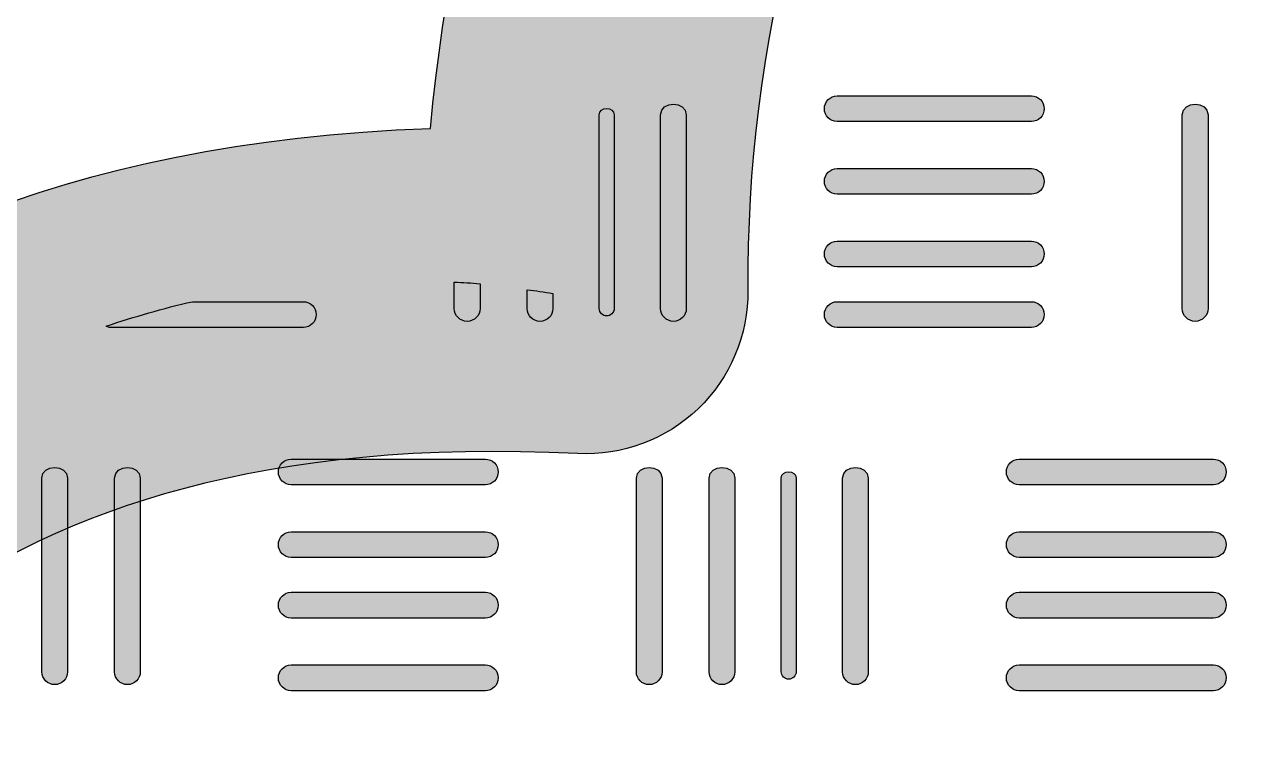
# Model space of a CAD drawing. Extents: x 4 to 307, y 9 to 217.
# Drawn here: x 255.22 to 263.69, y 120.9 to 125.84 of the extents above; entities that cross this region are included whole.
import ezdxf

# ---------------------------------------------------------------- set-up
doc = ezdxf.new("R2010")
doc.units = 0
doc.header["$MEASUREMENT"] = 0
doc.layers.add('EBENE_1', color=7, linetype='CONTINUOUS')

# ---------------------------------------------------------------- blocks, each defined once
blk = doc.blocks.new('BLOCK_3')
at = {"layer": 'EBENE_1'}
h = blk.add_hatch(color=7, dxfattribs=at)
h.dxf.hatch_style = 2
edge = h.paths.add_edge_path()
edge.add_spline(control_points=[(259.6505, 123.8618), (259.6505, 123.8123), (259.6904, 123.7722), (259.74, 123.7722), (259.7897, 123.7722), (259.8296, 123.8123), (259.8296, 123.8618), (259.8296, 123.8618), (259.8296, 125.2109), (259.8296, 125.2109), (259.8296, 125.3097), (259.6505, 125.3097), (259.6505, 125.2109), (259.6505, 125.2109), (259.6505, 123.8618), (259.6505, 123.8618)], knot_values=[0, 0, 0, 0, 1, 1, 1, 2, 2, 2, 3, 3, 3, 4, 4, 4, 5, 5, 5, 5], degree=3, periodic=1)
h = blk.add_hatch(color=7, dxfattribs=at)
h.dxf.hatch_style = 2
edge = h.paths.add_edge_path()
edge.add_spline(control_points=[(260.8807, 125.1633), (260.8807, 125.1633), (262.2326, 125.1633), (262.2326, 125.1633), (262.2822, 125.1633), (262.3221, 125.2035), (262.3221, 125.2529), (262.3221, 125.3023), (262.2822, 125.3425), (262.2326, 125.3425), (262.2326, 125.3425), (260.8807, 125.3425), (260.8807, 125.3425), (260.8311, 125.3425), (260.7911, 125.3023), (260.7911, 125.2529), (260.7911, 125.2035), (260.8311, 125.1633), (260.8807, 125.1633)], knot_values=[0, 0, 0, 0, 1, 1, 1, 2, 2, 2, 3, 3, 3, 4, 4, 4, 5, 5, 5, 6, 6, 6, 6], degree=3, periodic=1)
h = blk.add_hatch(color=7, dxfattribs=at)
h.dxf.hatch_style = 2
edge = h.paths.add_edge_path()
edge.add_spline(control_points=[(263.4628, 123.8618), (263.4628, 123.8618), (263.4628, 125.2109), (263.4628, 125.2109), (263.4628, 125.3097), (263.2837, 125.3097), (263.2837, 125.2109), (263.2837, 125.2109), (263.2837, 123.8618), (263.2837, 123.8618), (263.2837, 123.8123), (263.3236, 123.7722), (263.3732, 123.7722), (263.4229, 123.7722), (263.4628, 123.8123), (263.4628, 123.8618)], knot_values=[0, 0, 0, 0, 1, 1, 1, 2, 2, 2, 3, 3, 3, 4, 4, 4, 5, 5, 5, 5], degree=3, periodic=1)
h = blk.add_hatch(color=7, dxfattribs=at)
h.dxf.hatch_style = 2
edge = h.paths.add_edge_path()
edge.add_spline(control_points=[(259.2753, 123.8099), (259.3039, 123.8099), (259.3273, 123.8332), (259.3273, 123.8618), (259.3273, 123.8618), (259.3273, 125.2109), (259.3273, 125.2109), (259.3273, 125.2681), (259.2233, 125.2681), (259.2233, 125.2109), (259.2233, 125.2109), (259.2233, 123.8618), (259.2233, 123.8618), (259.2233, 123.8332), (259.2467, 123.8099), (259.2753, 123.8099)], knot_values=[0, 0, 0, 0, 1, 1, 1, 2, 2, 2, 3, 3, 3, 4, 4, 4, 5, 5, 5, 5], degree=3, periodic=1)
h = blk.add_hatch(color=7, dxfattribs=at)
h.dxf.hatch_style = 2
edge = h.paths.add_edge_path()
edge.add_spline(control_points=[(260.8807, 124.6574), (260.8807, 124.6574), (262.2326, 124.6574), (262.2326, 124.6574), (262.2822, 124.6574), (262.3221, 124.6976), (262.3221, 124.747), (262.3221, 124.7964), (262.2822, 124.8366), (262.2326, 124.8366), (262.2326, 124.8366), (260.8807, 124.8366), (260.8807, 124.8366), (260.8311, 124.8366), (260.7911, 124.7964), (260.7911, 124.747), (260.7911, 124.6976), (260.8311, 124.6574), (260.8807, 124.6574)], knot_values=[0, 0, 0, 0, 1, 1, 1, 2, 2, 2, 3, 3, 3, 4, 4, 4, 5, 5, 5, 6, 6, 6, 6], degree=3, periodic=1)
h = blk.add_hatch(color=7, dxfattribs=at)
h.dxf.hatch_style = 2
edge = h.paths.add_edge_path()
edge.add_spline(control_points=[(260.8807, 124.1517), (260.8807, 124.1517), (262.2326, 124.1517), (262.2326, 124.1517), (262.2822, 124.1517), (262.3221, 124.1918), (262.3221, 124.2412), (262.3221, 124.2907), (262.2822, 124.3308), (262.2326, 124.3308), (262.2326, 124.3308), (260.8807, 124.3308), (260.8807, 124.3308), (260.8311, 124.3308), (260.7911, 124.2907), (260.7911, 124.2412), (260.7911, 124.1918), (260.8311, 124.1517), (260.8807, 124.1517)], knot_values=[0, 0, 0, 0, 1, 1, 1, 2, 2, 2, 3, 3, 3, 4, 4, 4, 5, 5, 5, 6, 6, 6, 6], degree=3, periodic=1)
h = blk.add_hatch(color=7, dxfattribs=at)
h.dxf.hatch_style = 2
edge = h.paths.add_edge_path()
edge.add_spline(control_points=[(258.3038, 123.7722), (258.3534, 123.7722), (258.3934, 123.8123), (258.3934, 123.8618), (258.3934, 123.8618), (258.3934, 124.0342), (258.3934, 124.0342), (258.3331, 124.0397), (258.2738, 124.0418), (258.2142, 124.0456), (258.2142, 124.0456), (258.2142, 123.8618), (258.2142, 123.8618), (258.2142, 123.8123), (258.2542, 123.7722), (258.3038, 123.7722)], knot_values=[0, 0, 0, 0, 1, 1, 1, 2, 2, 2, 3, 3, 3, 4, 4, 4, 5, 5, 5, 5], degree=3, periodic=1)
h = blk.add_hatch(color=7, dxfattribs=at)
h.dxf.hatch_style = 2
edge = h.paths.add_edge_path()
edge.add_spline(control_points=[(258.8109, 123.7722), (258.8605, 123.7722), (258.9005, 123.8123), (258.9005, 123.8618), (258.9005, 123.8618), (258.9005, 123.967), (258.9005, 123.967), (258.8405, 123.977), (258.7809, 123.9842), (258.7213, 123.9927), (258.7213, 123.9927), (258.7213, 123.8618), (258.7213, 123.8618), (258.7213, 123.8123), (258.7613, 123.7722), (258.8109, 123.7722)], knot_values=[0, 0, 0, 0, 1, 1, 1, 2, 2, 2, 3, 3, 3, 4, 4, 4, 5, 5, 5, 5], degree=3, periodic=1)
h = blk.add_hatch(color=7, dxfattribs=at)
h.dxf.hatch_style = 2
edge = h.paths.add_edge_path()
edge.add_spline(control_points=[(257.1631, 123.73), (257.2127, 123.73), (257.2527, 123.7701), (257.2527, 123.8196), (257.2527, 123.869), (257.2127, 123.9091), (257.1631, 123.9091), (257.1631, 123.9091), (256.3904, 123.9091), (256.3904, 123.9091), (256.1854, 123.8628), (255.9859, 123.8042), (255.7899, 123.7388), (255.7975, 123.7367), (255.803, 123.73), (255.8113, 123.73), (255.8113, 123.73), (257.1631, 123.73), (257.1631, 123.73)], knot_values=[0, 0, 0, 0, 1, 1, 1, 2, 2, 2, 3, 3, 3, 4, 4, 4, 5, 5, 5, 6, 6, 6, 6], degree=3, periodic=1)
h = blk.add_hatch(color=7, dxfattribs=at)
h.dxf.hatch_style = 2
edge = h.paths.add_edge_path()
edge.add_spline(control_points=[(260.8807, 123.73), (260.8807, 123.73), (262.2326, 123.73), (262.2326, 123.73), (262.2822, 123.73), (262.3221, 123.7701), (262.3221, 123.8196), (262.3221, 123.869), (262.2822, 123.9091), (262.2326, 123.9091), (262.2326, 123.9091), (260.8807, 123.9091), (260.8807, 123.9091), (260.8311, 123.9091), (260.7911, 123.869), (260.7911, 123.8196), (260.7911, 123.7701), (260.8311, 123.73), (260.8807, 123.73)], knot_values=[0, 0, 0, 0, 1, 1, 1, 2, 2, 2, 3, 3, 3, 4, 4, 4, 5, 5, 5, 6, 6, 6, 6], degree=3, periodic=1)
h = blk.add_hatch(color=7, dxfattribs=at)
h.dxf.hatch_style = 2
edge = h.paths.add_edge_path()
edge.add_spline(control_points=[(255.3417, 122.6813), (255.3417, 122.6813), (255.3417, 121.3324), (255.3417, 121.3324), (255.3417, 121.2829), (255.3817, 121.2428), (255.4313, 121.2428), (255.4809, 121.2428), (255.5208, 121.2829), (255.5208, 121.3324), (255.5208, 121.3324), (255.5208, 122.6813), (255.5208, 122.6813), (255.5208, 122.7802), (255.3417, 122.7802), (255.3417, 122.6813)], knot_values=[0, 0, 0, 0, 1, 1, 1, 2, 2, 2, 3, 3, 3, 4, 4, 4, 5, 5, 5, 5], degree=3, periodic=1)
h = blk.add_hatch(color=7, dxfattribs=at)
h.dxf.hatch_style = 2
edge = h.paths.add_edge_path()
edge.add_spline(control_points=[(255.8485, 122.6813), (255.8485, 122.6813), (255.8485, 121.3324), (255.8485, 121.3324), (255.8485, 121.2829), (255.8884, 121.2428), (255.938, 121.2428), (255.9876, 121.2428), (256.0276, 121.2829), (256.0276, 121.3324), (256.0276, 121.3324), (256.0276, 122.6813), (256.0276, 122.6813), (256.0276, 122.7802), (255.8485, 122.7802), (255.8485, 122.6813)], knot_values=[0, 0, 0, 0, 1, 1, 1, 2, 2, 2, 3, 3, 3, 4, 4, 4, 5, 5, 5, 5], degree=3, periodic=1)
h = blk.add_hatch(color=7, dxfattribs=at)
h.dxf.hatch_style = 2
edge = h.paths.add_edge_path()
edge.add_spline(control_points=[(258.4306, 122.8131), (258.4306, 122.8131), (257.0787, 122.8131), (257.0787, 122.8131), (257.0291, 122.8131), (256.9891, 122.7729), (256.9891, 122.7235), (256.9891, 122.6741), (257.0291, 122.6339), (257.0787, 122.6339), (257.0787, 122.6339), (258.4306, 122.6339), (258.4306, 122.6339), (258.4802, 122.6339), (258.5201, 122.6741), (258.5201, 122.7235), (258.5201, 122.7729), (258.4802, 122.8131), (258.4306, 122.8131)], knot_values=[0, 0, 0, 0, 1, 1, 1, 2, 2, 2, 3, 3, 3, 4, 4, 4, 5, 5, 5, 6, 6, 6, 6], degree=3, periodic=1)
h = blk.add_hatch(color=7, dxfattribs=at)
h.dxf.hatch_style = 2
edge = h.paths.add_edge_path()
edge.add_spline(control_points=[(259.5712, 121.2428), (259.6208, 121.2428), (259.6608, 121.2829), (259.6608, 121.3324), (259.6608, 121.3324), (259.6608, 122.6813), (259.6608, 122.6813), (259.6608, 122.7802), (259.4817, 122.7802), (259.4817, 122.6813), (259.4817, 122.6813), (259.4817, 121.3324), (259.4817, 121.3324), (259.4817, 121.2829), (259.5216, 121.2428), (259.5712, 121.2428)], knot_values=[0, 0, 0, 0, 1, 1, 1, 2, 2, 2, 3, 3, 3, 4, 4, 4, 5, 5, 5, 5], degree=3, periodic=1)
h = blk.add_hatch(color=7, dxfattribs=at)
h.dxf.hatch_style = 2
edge = h.paths.add_edge_path()
edge.add_spline(control_points=[(259.9884, 122.6813), (259.9884, 122.6813), (259.9884, 121.3324), (259.9884, 121.3324), (259.9884, 121.2829), (260.0284, 121.2428), (260.078, 121.2428), (260.1276, 121.2428), (260.1676, 121.2829), (260.1676, 121.3324), (260.1676, 121.3324), (260.1676, 122.6813), (260.1676, 122.6813), (260.1676, 122.7802), (259.9884, 122.7802), (259.9884, 122.6813)], knot_values=[0, 0, 0, 0, 1, 1, 1, 2, 2, 2, 3, 3, 3, 4, 4, 4, 5, 5, 5, 5], degree=3, periodic=1)
h = blk.add_hatch(color=7, dxfattribs=at)
h.dxf.hatch_style = 2
edge = h.paths.add_edge_path()
edge.add_spline(control_points=[(260.4907, 122.6813), (260.4907, 122.6813), (260.4907, 121.3324), (260.4907, 121.3324), (260.4907, 121.3038), (260.5142, 121.2805), (260.5428, 121.2805), (260.5713, 121.2805), (260.5948, 121.3038), (260.5948, 121.3324), (260.5948, 121.3324), (260.5948, 122.6813), (260.5948, 122.6813), (260.5948, 122.7385), (260.4907, 122.7385), (260.4907, 122.6813)], knot_values=[0, 0, 0, 0, 1, 1, 1, 2, 2, 2, 3, 3, 3, 4, 4, 4, 5, 5, 5, 5], degree=3, periodic=1)
h = blk.add_hatch(color=7, dxfattribs=at)
h.dxf.hatch_style = 2
edge = h.paths.add_edge_path()
edge.add_spline(control_points=[(260.9179, 122.6813), (260.9179, 122.6813), (260.9179, 121.3324), (260.9179, 121.3324), (260.9179, 121.2829), (260.9579, 121.2428), (261.0075, 121.2428), (261.0571, 121.2428), (261.0971, 121.2829), (261.0971, 121.3324), (261.0971, 121.3324), (261.0971, 122.6813), (261.0971, 122.6813), (261.0971, 122.7802), (260.9179, 122.7802), (260.9179, 122.6813)], knot_values=[0, 0, 0, 0, 1, 1, 1, 2, 2, 2, 3, 3, 3, 4, 4, 4, 5, 5, 5, 5], degree=3, periodic=1)
h = blk.add_hatch(color=7, dxfattribs=at)
h.dxf.hatch_style = 2
edge = h.paths.add_edge_path()
edge.add_spline(control_points=[(263.5, 122.8131), (263.5, 122.8131), (262.1482, 122.8131), (262.1482, 122.8131), (262.0986, 122.8131), (262.0586, 122.7729), (262.0586, 122.7235), (262.0586, 122.6741), (262.0986, 122.6339), (262.1482, 122.6339), (262.1482, 122.6339), (263.5, 122.6339), (263.5, 122.6339), (263.5496, 122.6339), (263.5896, 122.6741), (263.5896, 122.7235), (263.5896, 122.7729), (263.5496, 122.8131), (263.5, 122.8131)], knot_values=[0, 0, 0, 0, 1, 1, 1, 2, 2, 2, 3, 3, 3, 4, 4, 4, 5, 5, 5, 6, 6, 6, 6], degree=3, periodic=1)
h = blk.add_hatch(color=7, dxfattribs=at)
h.dxf.hatch_style = 2
edge = h.paths.add_edge_path()
edge.add_spline(control_points=[(258.4306, 122.3072), (258.4306, 122.3072), (257.0787, 122.3072), (257.0787, 122.3072), (257.0291, 122.3072), (256.9891, 122.267), (256.9891, 122.2176), (256.9891, 122.1682), (257.0291, 122.128), (257.0787, 122.128), (257.0787, 122.128), (258.4306, 122.128), (258.4306, 122.128), (258.4802, 122.128), (258.5201, 122.1682), (258.5201, 122.2176), (258.5201, 122.267), (258.4802, 122.3072), (258.4306, 122.3072)], knot_values=[0, 0, 0, 0, 1, 1, 1, 2, 2, 2, 3, 3, 3, 4, 4, 4, 5, 5, 5, 6, 6, 6, 6], degree=3, periodic=1)
h = blk.add_hatch(color=7, dxfattribs=at)
h.dxf.hatch_style = 2
edge = h.paths.add_edge_path()
edge.add_spline(control_points=[(263.5, 122.3072), (263.5, 122.3072), (262.1482, 122.3072), (262.1482, 122.3072), (262.0986, 122.3072), (262.0586, 122.267), (262.0586, 122.2176), (262.0586, 122.1682), (262.0986, 122.128), (262.1482, 122.128), (262.1482, 122.128), (263.5, 122.128), (263.5, 122.128), (263.5496, 122.128), (263.5896, 122.1682), (263.5896, 122.2176), (263.5896, 122.267), (263.5496, 122.3072), (263.5, 122.3072)], knot_values=[0, 0, 0, 0, 1, 1, 1, 2, 2, 2, 3, 3, 3, 4, 4, 4, 5, 5, 5, 6, 6, 6, 6], degree=3, periodic=1)
h = blk.add_hatch(color=7, dxfattribs=at)
h.dxf.hatch_style = 2
edge = h.paths.add_edge_path()
edge.add_spline(control_points=[(258.4306, 121.8857), (258.4306, 121.8857), (257.0787, 121.8857), (257.0787, 121.8857), (257.0291, 121.8857), (256.9891, 121.8455), (256.9891, 121.7961), (256.9891, 121.7467), (257.0291, 121.7065), (257.0787, 121.7065), (257.0787, 121.7065), (258.4306, 121.7065), (258.4306, 121.7065), (258.4802, 121.7065), (258.5201, 121.7467), (258.5201, 121.7961), (258.5201, 121.8455), (258.4802, 121.8857), (258.4306, 121.8857)], knot_values=[0, 0, 0, 0, 1, 1, 1, 2, 2, 2, 3, 3, 3, 4, 4, 4, 5, 5, 5, 6, 6, 6, 6], degree=3, periodic=1)
h = blk.add_hatch(color=7, dxfattribs=at)
h.dxf.hatch_style = 2
edge = h.paths.add_edge_path()
edge.add_spline(control_points=[(263.5, 121.8857), (263.5, 121.8857), (262.1482, 121.8857), (262.1482, 121.8857), (262.0986, 121.8857), (262.0586, 121.8455), (262.0586, 121.7961), (262.0586, 121.7467), (262.0986, 121.7065), (262.1482, 121.7065), (262.1482, 121.7065), (263.5, 121.7065), (263.5, 121.7065), (263.5496, 121.7065), (263.5896, 121.7467), (263.5896, 121.7961), (263.5896, 121.8455), (263.5496, 121.8857), (263.5, 121.8857)], knot_values=[0, 0, 0, 0, 1, 1, 1, 2, 2, 2, 3, 3, 3, 4, 4, 4, 5, 5, 5, 6, 6, 6, 6], degree=3, periodic=1)
h = blk.add_hatch(color=7, dxfattribs=at)
h.dxf.hatch_style = 2
edge = h.paths.add_edge_path()
edge.add_spline(control_points=[(258.4306, 121.3798), (258.4306, 121.3798), (257.0787, 121.3798), (257.0787, 121.3798), (257.0291, 121.3798), (256.9891, 121.3396), (256.9891, 121.2902), (256.9891, 121.2407), (257.0291, 121.2006), (257.0787, 121.2006), (257.0787, 121.2006), (258.4306, 121.2006), (258.4306, 121.2006), (258.4802, 121.2006), (258.5201, 121.2407), (258.5201, 121.2902), (258.5201, 121.3396), (258.4802, 121.3798), (258.4306, 121.3798)], knot_values=[0, 0, 0, 0, 1, 1, 1, 2, 2, 2, 3, 3, 3, 4, 4, 4, 5, 5, 5, 6, 6, 6, 6], degree=3, periodic=1)
h = blk.add_hatch(color=7, dxfattribs=at)
h.dxf.hatch_style = 2
edge = h.paths.add_edge_path()
edge.add_spline(control_points=[(263.5, 121.3798), (263.5, 121.3798), (262.1482, 121.3798), (262.1482, 121.3798), (262.0986, 121.3798), (262.0586, 121.3396), (262.0586, 121.2902), (262.0586, 121.2407), (262.0986, 121.2006), (262.1482, 121.2006), (262.1482, 121.2006), (263.5, 121.2006), (263.5, 121.2006), (263.5496, 121.2006), (263.5896, 121.2407), (263.5896, 121.2902), (263.5896, 121.3396), (263.5496, 121.3798), (263.5, 121.3798)], knot_values=[0, 0, 0, 0, 1, 1, 1, 2, 2, 2, 3, 3, 3, 4, 4, 4, 5, 5, 5, 6, 6, 6, 6], degree=3, periodic=1)
for points, knots in [([(259.6505, 123.8618), (259.6505, 123.8123), (259.6904, 123.7722), (259.74, 123.7722), (259.7897, 123.7722), (259.8296, 123.8123), (259.8296, 123.8618), (259.8296, 123.8618), (259.8296, 125.2109), (259.8296, 125.2109), (259.8296, 125.3097), (259.6505, 125.3097), (259.6505, 125.2109), (259.6505, 125.2109), (259.6505, 123.8618), (259.6505, 123.8618)], [0, 0, 0, 0, 1, 1, 1, 2, 2, 2, 3, 3, 3, 4, 4, 4, 5, 5, 5, 5]), ([(260.8807, 125.1633), (260.8807, 125.1633), (262.2326, 125.1633), (262.2326, 125.1633), (262.2822, 125.1633), (262.3221, 125.2035), (262.3221, 125.2529), (262.3221, 125.3023), (262.2822, 125.3425), (262.2326, 125.3425), (262.2326, 125.3425), (260.8807, 125.3425), (260.8807, 125.3425), (260.8311, 125.3425), (260.7911, 125.3023), (260.7911, 125.2529), (260.7911, 125.2035), (260.8311, 125.1633), (260.8807, 125.1633)], [0, 0, 0, 0, 1, 1, 1, 2, 2, 2, 3, 3, 3, 4, 4, 4, 5, 5, 5, 6, 6, 6, 6]), ([(263.4628, 123.8618), (263.4628, 123.8618), (263.4628, 125.2109), (263.4628, 125.2109), (263.4628, 125.3097), (263.2837, 125.3097), (263.2837, 125.2109), (263.2837, 125.2109), (263.2837, 123.8618), (263.2837, 123.8618), (263.2837, 123.8123), (263.3236, 123.7722), (263.3732, 123.7722), (263.4229, 123.7722), (263.4628, 123.8123), (263.4628, 123.8618)], [0, 0, 0, 0, 1, 1, 1, 2, 2, 2, 3, 3, 3, 4, 4, 4, 5, 5, 5, 5]), ([(259.2753, 123.8099), (259.3039, 123.8099), (259.3273, 123.8332), (259.3273, 123.8618), (259.3273, 123.8618), (259.3273, 125.2109), (259.3273, 125.2109), (259.3273, 125.2681), (259.2233, 125.2681), (259.2233, 125.2109), (259.2233, 125.2109), (259.2233, 123.8618), (259.2233, 123.8618), (259.2233, 123.8332), (259.2467, 123.8099), (259.2753, 123.8099)], [0, 0, 0, 0, 1, 1, 1, 2, 2, 2, 3, 3, 3, 4, 4, 4, 5, 5, 5, 5]), ([(260.8807, 124.6574), (260.8807, 124.6574), (262.2326, 124.6574), (262.2326, 124.6574), (262.2822, 124.6574), (262.3221, 124.6976), (262.3221, 124.747), (262.3221, 124.7964), (262.2822, 124.8366), (262.2326, 124.8366), (262.2326, 124.8366), (260.8807, 124.8366), (260.8807, 124.8366), (260.8311, 124.8366), (260.7911, 124.7964), (260.7911, 124.747), (260.7911, 124.6976), (260.8311, 124.6574), (260.8807, 124.6574)], [0, 0, 0, 0, 1, 1, 1, 2, 2, 2, 3, 3, 3, 4, 4, 4, 5, 5, 5, 6, 6, 6, 6]), ([(260.8807, 124.1517), (260.8807, 124.1517), (262.2326, 124.1517), (262.2326, 124.1517), (262.2822, 124.1517), (262.3221, 124.1918), (262.3221, 124.2412), (262.3221, 124.2907), (262.2822, 124.3308), (262.2326, 124.3308), (262.2326, 124.3308), (260.8807, 124.3308), (260.8807, 124.3308), (260.8311, 124.3308), (260.7911, 124.2907), (260.7911, 124.2412), (260.7911, 124.1918), (260.8311, 124.1517), (260.8807, 124.1517)], [0, 0, 0, 0, 1, 1, 1, 2, 2, 2, 3, 3, 3, 4, 4, 4, 5, 5, 5, 6, 6, 6, 6]), ([(258.3038, 123.7722), (258.3534, 123.7722), (258.3934, 123.8123), (258.3934, 123.8618), (258.3934, 123.8618), (258.3934, 124.0342), (258.3934, 124.0342), (258.3331, 124.0397), (258.2738, 124.0418), (258.2142, 124.0456), (258.2142, 124.0456), (258.2142, 123.8618), (258.2142, 123.8618), (258.2142, 123.8123), (258.2542, 123.7722), (258.3038, 123.7722)], [0, 0, 0, 0, 1, 1, 1, 2, 2, 2, 3, 3, 3, 4, 4, 4, 5, 5, 5, 5]), ([(258.8109, 123.7722), (258.8605, 123.7722), (258.9005, 123.8123), (258.9005, 123.8618), (258.9005, 123.8618), (258.9005, 123.967), (258.9005, 123.967), (258.8405, 123.977), (258.7809, 123.9842), (258.7213, 123.9927), (258.7213, 123.9927), (258.7213, 123.8618), (258.7213, 123.8618), (258.7213, 123.8123), (258.7613, 123.7722), (258.8109, 123.7722)], [0, 0, 0, 0, 1, 1, 1, 2, 2, 2, 3, 3, 3, 4, 4, 4, 5, 5, 5, 5]), ([(257.1631, 123.73), (257.2127, 123.73), (257.2527, 123.7701), (257.2527, 123.8196), (257.2527, 123.869), (257.2127, 123.9091), (257.1631, 123.9091), (257.1631, 123.9091), (256.3904, 123.9091), (256.3904, 123.9091), (256.1854, 123.8628), (255.9859, 123.8042), (255.7899, 123.7388), (255.7975, 123.7367), (255.803, 123.73), (255.8113, 123.73), (255.8113, 123.73), (257.1631, 123.73), (257.1631, 123.73)], [0, 0, 0, 0, 1, 1, 1, 2, 2, 2, 3, 3, 3, 4, 4, 4, 5, 5, 5, 6, 6, 6, 6]), ([(260.8807, 123.73), (260.8807, 123.73), (262.2326, 123.73), (262.2326, 123.73), (262.2822, 123.73), (262.3221, 123.7701), (262.3221, 123.8196), (262.3221, 123.869), (262.2822, 123.9091), (262.2326, 123.9091), (262.2326, 123.9091), (260.8807, 123.9091), (260.8807, 123.9091), (260.8311, 123.9091), (260.7911, 123.869), (260.7911, 123.8196), (260.7911, 123.7701), (260.8311, 123.73), (260.8807, 123.73)], [0, 0, 0, 0, 1, 1, 1, 2, 2, 2, 3, 3, 3, 4, 4, 4, 5, 5, 5, 6, 6, 6, 6]), ([(255.3417, 122.6813), (255.3417, 122.6813), (255.3417, 121.3324), (255.3417, 121.3324), (255.3417, 121.2829), (255.3817, 121.2428), (255.4313, 121.2428), (255.4809, 121.2428), (255.5208, 121.2829), (255.5208, 121.3324), (255.5208, 121.3324), (255.5208, 122.6813), (255.5208, 122.6813), (255.5208, 122.7802), (255.3417, 122.7802), (255.3417, 122.6813)], [0, 0, 0, 0, 1, 1, 1, 2, 2, 2, 3, 3, 3, 4, 4, 4, 5, 5, 5, 5]), ([(255.8485, 122.6813), (255.8485, 122.6813), (255.8485, 121.3324), (255.8485, 121.3324), (255.8485, 121.2829), (255.8884, 121.2428), (255.938, 121.2428), (255.9876, 121.2428), (256.0276, 121.2829), (256.0276, 121.3324), (256.0276, 121.3324), (256.0276, 122.6813), (256.0276, 122.6813), (256.0276, 122.7802), (255.8485, 122.7802), (255.8485, 122.6813)], [0, 0, 0, 0, 1, 1, 1, 2, 2, 2, 3, 3, 3, 4, 4, 4, 5, 5, 5, 5]), ([(258.4306, 122.8131), (258.4306, 122.8131), (257.0787, 122.8131), (257.0787, 122.8131), (257.0291, 122.8131), (256.9891, 122.7729), (256.9891, 122.7235), (256.9891, 122.6741), (257.0291, 122.6339), (257.0787, 122.6339), (257.0787, 122.6339), (258.4306, 122.6339), (258.4306, 122.6339), (258.4802, 122.6339), (258.5201, 122.6741), (258.5201, 122.7235), (258.5201, 122.7729), (258.4802, 122.8131), (258.4306, 122.8131)], [0, 0, 0, 0, 1, 1, 1, 2, 2, 2, 3, 3, 3, 4, 4, 4, 5, 5, 5, 6, 6, 6, 6]), ([(259.5712, 121.2428), (259.6208, 121.2428), (259.6608, 121.2829), (259.6608, 121.3324), (259.6608, 121.3324), (259.6608, 122.6813), (259.6608, 122.6813), (259.6608, 122.7802), (259.4817, 122.7802), (259.4817, 122.6813), (259.4817, 122.6813), (259.4817, 121.3324), (259.4817, 121.3324), (259.4817, 121.2829), (259.5216, 121.2428), (259.5712, 121.2428)], [0, 0, 0, 0, 1, 1, 1, 2, 2, 2, 3, 3, 3, 4, 4, 4, 5, 5, 5, 5]), ([(259.9884, 122.6813), (259.9884, 122.6813), (259.9884, 121.3324), (259.9884, 121.3324), (259.9884, 121.2829), (260.0284, 121.2428), (260.078, 121.2428), (260.1276, 121.2428), (260.1676, 121.2829), (260.1676, 121.3324), (260.1676, 121.3324), (260.1676, 122.6813), (260.1676, 122.6813), (260.1676, 122.7802), (259.9884, 122.7802), (259.9884, 122.6813)], [0, 0, 0, 0, 1, 1, 1, 2, 2, 2, 3, 3, 3, 4, 4, 4, 5, 5, 5, 5]), ([(260.4907, 122.6813), (260.4907, 122.6813), (260.4907, 121.3324), (260.4907, 121.3324), (260.4907, 121.3038), (260.5142, 121.2805), (260.5428, 121.2805), (260.5713, 121.2805), (260.5948, 121.3038), (260.5948, 121.3324), (260.5948, 121.3324), (260.5948, 122.6813), (260.5948, 122.6813), (260.5948, 122.7385), (260.4907, 122.7385), (260.4907, 122.6813)], [0, 0, 0, 0, 1, 1, 1, 2, 2, 2, 3, 3, 3, 4, 4, 4, 5, 5, 5, 5]), ([(260.9179, 122.6813), (260.9179, 122.6813), (260.9179, 121.3324), (260.9179, 121.3324), (260.9179, 121.2829), (260.9579, 121.2428), (261.0075, 121.2428), (261.0571, 121.2428), (261.0971, 121.2829), (261.0971, 121.3324), (261.0971, 121.3324), (261.0971, 122.6813), (261.0971, 122.6813), (261.0971, 122.7802), (260.9179, 122.7802), (260.9179, 122.6813)], [0, 0, 0, 0, 1, 1, 1, 2, 2, 2, 3, 3, 3, 4, 4, 4, 5, 5, 5, 5]), ([(263.5, 122.8131), (263.5, 122.8131), (262.1482, 122.8131), (262.1482, 122.8131), (262.0986, 122.8131), (262.0586, 122.7729), (262.0586, 122.7235), (262.0586, 122.6741), (262.0986, 122.6339), (262.1482, 122.6339), (262.1482, 122.6339), (263.5, 122.6339), (263.5, 122.6339), (263.5496, 122.6339), (263.5896, 122.6741), (263.5896, 122.7235), (263.5896, 122.7729), (263.5496, 122.8131), (263.5, 122.8131)], [0, 0, 0, 0, 1, 1, 1, 2, 2, 2, 3, 3, 3, 4, 4, 4, 5, 5, 5, 6, 6, 6, 6]), ([(258.4306, 122.3072), (258.4306, 122.3072), (257.0787, 122.3072), (257.0787, 122.3072), (257.0291, 122.3072), (256.9891, 122.267), (256.9891, 122.2176), (256.9891, 122.1682), (257.0291, 122.128), (257.0787, 122.128), (257.0787, 122.128), (258.4306, 122.128), (258.4306, 122.128), (258.4802, 122.128), (258.5201, 122.1682), (258.5201, 122.2176), (258.5201, 122.267), (258.4802, 122.3072), (258.4306, 122.3072)], [0, 0, 0, 0, 1, 1, 1, 2, 2, 2, 3, 3, 3, 4, 4, 4, 5, 5, 5, 6, 6, 6, 6]), ([(263.5, 122.3072), (263.5, 122.3072), (262.1482, 122.3072), (262.1482, 122.3072), (262.0986, 122.3072), (262.0586, 122.267), (262.0586, 122.2176), (262.0586, 122.1682), (262.0986, 122.128), (262.1482, 122.128), (262.1482, 122.128), (263.5, 122.128), (263.5, 122.128), (263.5496, 122.128), (263.5896, 122.1682), (263.5896, 122.2176), (263.5896, 122.267), (263.5496, 122.3072), (263.5, 122.3072)], [0, 0, 0, 0, 1, 1, 1, 2, 2, 2, 3, 3, 3, 4, 4, 4, 5, 5, 5, 6, 6, 6, 6]), ([(258.4306, 121.8857), (258.4306, 121.8857), (257.0787, 121.8857), (257.0787, 121.8857), (257.0291, 121.8857), (256.9891, 121.8455), (256.9891, 121.7961), (256.9891, 121.7467), (257.0291, 121.7065), (257.0787, 121.7065), (257.0787, 121.7065), (258.4306, 121.7065), (258.4306, 121.7065), (258.4802, 121.7065), (258.5201, 121.7467), (258.5201, 121.7961), (258.5201, 121.8455), (258.4802, 121.8857), (258.4306, 121.8857)], [0, 0, 0, 0, 1, 1, 1, 2, 2, 2, 3, 3, 3, 4, 4, 4, 5, 5, 5, 6, 6, 6, 6]), ([(263.5, 121.8857), (263.5, 121.8857), (262.1482, 121.8857), (262.1482, 121.8857), (262.0986, 121.8857), (262.0586, 121.8455), (262.0586, 121.7961), (262.0586, 121.7467), (262.0986, 121.7065), (262.1482, 121.7065), (262.1482, 121.7065), (263.5, 121.7065), (263.5, 121.7065), (263.5496, 121.7065), (263.5896, 121.7467), (263.5896, 121.7961), (263.5896, 121.8455), (263.5496, 121.8857), (263.5, 121.8857)], [0, 0, 0, 0, 1, 1, 1, 2, 2, 2, 3, 3, 3, 4, 4, 4, 5, 5, 5, 6, 6, 6, 6]), ([(258.4306, 121.3798), (258.4306, 121.3798), (257.0787, 121.3798), (257.0787, 121.3798), (257.0291, 121.3798), (256.9891, 121.3396), (256.9891, 121.2902), (256.9891, 121.2407), (257.0291, 121.2006), (257.0787, 121.2006), (257.0787, 121.2006), (258.4306, 121.2006), (258.4306, 121.2006), (258.4802, 121.2006), (258.5201, 121.2407), (258.5201, 121.2902), (258.5201, 121.3396), (258.4802, 121.3798), (258.4306, 121.3798)], [0, 0, 0, 0, 1, 1, 1, 2, 2, 2, 3, 3, 3, 4, 4, 4, 5, 5, 5, 6, 6, 6, 6]), ([(263.5, 121.3798), (263.5, 121.3798), (262.1482, 121.3798), (262.1482, 121.3798), (262.0986, 121.3798), (262.0586, 121.3396), (262.0586, 121.2902), (262.0586, 121.2407), (262.0986, 121.2006), (262.1482, 121.2006), (262.1482, 121.2006), (263.5, 121.2006), (263.5, 121.2006), (263.5496, 121.2006), (263.5896, 121.2407), (263.5896, 121.2902), (263.5896, 121.3396), (263.5496, 121.3798), (263.5, 121.3798)], [0, 0, 0, 0, 1, 1, 1, 2, 2, 2, 3, 3, 3, 4, 4, 4, 5, 5, 5, 6, 6, 6, 6])]:
    blk.add_open_spline(points, degree=3, knots=knots, dxfattribs=at)
blk = doc.blocks.new('BLOCK_9')
at = {"layer": 'EBENE_1'}
h = blk.add_hatch(color=7, dxfattribs=at)
h.dxf.hatch_style = 2
edge = h.paths.add_edge_path()
edge.add_spline(control_points=[(279.9924, 133.5268), (274.1867, 136.7029), (268.297, 136.9914), (263.8352, 134.3175), (260.531, 132.3372), (258.3841, 128.8832), (258.0485, 125.1151), (252.9001, 124.9425), (251.2303, 121.6829), (250.739, 120.2141), (249.874, 117.628), (250.5155, 114.7094), (252.1998, 113.5692), (252.3934, 113.4381), (252.6132, 113.3752), (252.8309, 113.3752), (253.1926, 113.3752), (253.5478, 113.5489), (253.7659, 113.871), (254.1152, 114.3869), (253.9802, 115.0881), (253.4641, 115.4375), (252.8178, 115.875), (252.2683, 117.6745), (252.8784, 119.4984), (253.3284, 120.8446), (254.726, 123.0704), (259.0741, 122.851), (259.3842, 122.836), (259.6877, 122.9483), (259.912, 123.1638), (260.1362, 123.3791), (260.262, 123.6775), (260.2589, 123.9884), (260.2265, 127.3959), (262.041, 130.6123), (264.9949, 132.3825), (268.7528, 134.6342), (273.8239, 134.3299), (278.9099, 131.5476), (279.4557, 131.2489), (280.1416, 131.4494), (280.4406, 131.9958), (280.7396, 132.5424), (280.5391, 133.2278), (279.9924, 133.5268)], knot_values=[0, 0, 0, 0, 1, 1, 1, 2, 2, 2, 3, 3, 3, 4, 4, 4, 5, 5, 5, 6, 6, 6, 7, 7, 7, 8, 8, 8, 9, 9, 9, 10, 10, 10, 11, 11, 11, 12, 12, 12, 13, 13, 13, 14, 14, 14, 15, 15, 15, 15], degree=3, periodic=1)
h = blk.add_hatch(color=7, dxfattribs=at)
h.dxf.hatch_style = 2
edge = h.paths.add_edge_path()
edge.add_spline(control_points=[(275.4676, 129.6418), (271.3245, 127.79), (267.1556, 121.1534), (265.2498, 115.4202), (263.5303, 117.4448), (261.5832, 118.8018), (259.3246, 119.5545), (259.0024, 119.6617), (258.6569, 119.4879), (258.5501, 119.1673), (258.4433, 118.8466), (258.6166, 118.4998), (258.9373, 118.3929), (261.2728, 117.6144), (263.2527, 116.106), (264.9907, 113.7811), (265.111, 113.6202), (265.2949, 113.5353), (265.4813, 113.5353), (265.6088, 113.5353), (265.7376, 113.5751), (265.8475, 113.6572), (265.9677, 113.7471), (266.0429, 113.8732), (266.0745, 114.009), (266.0897, 114.0401), (266.1097, 114.0682), (266.1197, 114.1028), (267.7392, 119.6453), (271.9646, 126.7348), (275.9671, 128.5239), (276.2758, 128.6618), (276.4143, 129.0239), (276.2762, 129.3326), (276.1384, 129.6411), (275.7756, 129.7798), (275.4676, 129.6418)], knot_values=[0, 0, 0, 0, 1, 1, 1, 2, 2, 2, 3, 3, 3, 4, 4, 4, 5, 5, 5, 6, 6, 6, 7, 7, 7, 8, 8, 8, 9, 9, 9, 10, 10, 10, 11, 11, 11, 12, 12, 12, 12], degree=3, periodic=1)
for points, knots in [([(279.9924, 133.5268), (274.1867, 136.7029), (268.297, 136.9914), (263.8352, 134.3175), (260.531, 132.3372), (258.3841, 128.8832), (258.0485, 125.1151), (252.9001, 124.9425), (251.2303, 121.6829), (250.739, 120.2141), (249.874, 117.628), (250.5155, 114.7094), (252.1998, 113.5692), (252.3934, 113.4381), (252.6132, 113.3752), (252.8309, 113.3752), (253.1926, 113.3752), (253.5478, 113.5489), (253.7659, 113.871), (254.1152, 114.3869), (253.9802, 115.0881), (253.4641, 115.4375), (252.8178, 115.875), (252.2683, 117.6745), (252.8784, 119.4984), (253.3284, 120.8446), (254.726, 123.0704), (259.0741, 122.851), (259.3842, 122.836), (259.6877, 122.9483), (259.912, 123.1638), (260.1362, 123.3791), (260.262, 123.6775), (260.2589, 123.9884), (260.2265, 127.3959), (262.041, 130.6123), (264.9949, 132.3825), (268.7528, 134.6342), (273.8239, 134.3299), (278.9099, 131.5476), (279.4557, 131.2489), (280.1416, 131.4494), (280.4406, 131.9958), (280.7396, 132.5424), (280.5391, 133.2278), (279.9924, 133.5268)], [0, 0, 0, 0, 1, 1, 1, 2, 2, 2, 3, 3, 3, 4, 4, 4, 5, 5, 5, 6, 6, 6, 7, 7, 7, 8, 8, 8, 9, 9, 9, 10, 10, 10, 11, 11, 11, 12, 12, 12, 13, 13, 13, 14, 14, 14, 15, 15, 15, 15]), ([(275.4676, 129.6418), (271.3245, 127.79), (267.1556, 121.1534), (265.2498, 115.4202), (263.5303, 117.4448), (261.5832, 118.8018), (259.3246, 119.5545), (259.0024, 119.6617), (258.6569, 119.4879), (258.5501, 119.1673), (258.4433, 118.8466), (258.6166, 118.4998), (258.9373, 118.3929), (261.2728, 117.6144), (263.2527, 116.106), (264.9907, 113.7811), (265.111, 113.6202), (265.2949, 113.5353), (265.4813, 113.5353), (265.6088, 113.5353), (265.7376, 113.5751), (265.8475, 113.6572), (265.9677, 113.7471), (266.0429, 113.8732), (266.0745, 114.009), (266.0897, 114.0401), (266.1097, 114.0682), (266.1197, 114.1028), (267.7392, 119.6453), (271.9646, 126.7348), (275.9671, 128.5239), (276.2758, 128.6618), (276.4143, 129.0239), (276.2762, 129.3326), (276.1384, 129.6411), (275.7756, 129.7798), (275.4676, 129.6418)], [0, 0, 0, 0, 1, 1, 1, 2, 2, 2, 3, 3, 3, 4, 4, 4, 5, 5, 5, 6, 6, 6, 7, 7, 7, 8, 8, 8, 9, 9, 9, 10, 10, 10, 11, 11, 11, 12, 12, 12, 12])]:
    blk.add_open_spline(points, degree=3, knots=knots, dxfattribs=at)

msp = doc.modelspace()

# ---------------------------------------------------------------- hatches: boundary and pattern name
at = {"layer": 'EBENE_1'}
h = msp.add_hatch(color=7, dxfattribs=at)
h.dxf.hatch_style = 2
edge = h.paths.add_edge_path()
edge.add_spline(control_points=[(264.516, 149.8092), (268.327, 160.8244), (269.304, 170.157), (261.5077, 175.6147), (260.1011, 177.9017), (258.1081, 180.1125), (256.0321, 180.4671), (255.0323, 180.6361), (253.7611, 180.2253), (252.8254, 179.3042), (251.6231, 179.6761), (250.42, 180.0484), (249.3011, 180.4416), (245.7195, 181.7117), (244.8052, 181.8388), (241.173, 180.3655), (239.527, 179.707), (237.3397, 179.3489), (235.4338, 179.0574), (232.1565, 181.7356), (228.8241, 178.1687), (226.9152, 174.6289), (226.8173, 174.5591), (226.7191, 174.4894), (226.6189, 174.4219), (216.4079, 167.5639), (218.4909, 155.8292), (223.8249, 148.6663), (222.1485, 145.6946), (218.948, 134.9503), (225.3997, 135.4075), (229.6668, 135.7122), (226.0856, 142.1893), (227.4319, 145.3135), (229.6144, 143.356), (233.3296, 142.3959), (236.2862, 141.8312), (236.599, 137.8253), (236.5566, 133.8038), (234.5946, 130.8608), (231.2673, 125.9078), (222.4786, 131.7245), (218.999, 133.8327), (218.8764, 133.9022), (218.7472, 133.9645), (218.6235, 134.0329), (217.2906, 137.9062), (214.6172, 140.3712), (211.0326, 140.9574), (210.6061, 146.2699), (207.2722, 150.5106), (201.8062, 152.6507), (201.4418, 152.793), (201.0339, 152.6137), (200.8919, 152.2509), (200.75, 151.8882), (200.9288, 151.4789), (201.2915, 151.3368), (206.4137, 149.3314), (209.463, 145.3113), (209.658, 140.3076), (209.6714, 139.9566), (209.9412, 139.6693), (210.2905, 139.6333), (213.6946, 139.2824), (215.6094, 137.2079), (216.6867, 135.0344), (216.2491, 135.2473), (215.8119, 135.4614), (215.3668, 135.6614), (210.8455, 137.7188), (206.0196, 139.0652), (201.4728, 139.7509), (201.4728, 139.7509), (201.3205, 125.1459), (201.3205, 125.1459), (204.521, 124.4347), (208.2548, 123.3171), (211.0233, 121.5138), (212.4202, 120.5993), (213.8682, 119.7864), (215.3668, 119.0753), (215.5274, 118.9971), (215.69, 118.922), (215.8516, 118.8461), (214.9076, 117.1841), (213.7146, 115.8745), (212.3455, 115.1527), (212.0006, 114.971), (211.8687, 114.5443), (212.0502, 114.1997), (212.1767, 113.9599), (212.4216, 113.8229), (212.6752, 113.8229), (212.7861, 113.8229), (212.8984, 113.8491), (213.0035, 113.9046), (214.723, 114.811), (216.1124, 116.3601), (217.1631, 118.2566), (225.2105, 114.8129), (234.3418, 113.9371), (241.4524, 116.205), (242.0112, 116.3828), (242.57, 116.5607), (243.1033, 116.7893), (250.5709, 119.8119), (253.3652, 126.8223), (253.3907, 134.1883), (253.3907, 134.1883), (253.3907, 134.4932), (253.3907, 134.4932), (253.3652, 137.1347), (253.0094, 139.8017), (252.3748, 142.3671), (252.3827, 142.3671), (252.2432, 142.9535), (252.0471, 143.8235), (254.0305, 145.6158), (260.2227, 146.7464), (261.4423, 147.0407), (263.6774, 145.5166), (262.2553, 132.3341), (266.8779, 137.7443), (270.4595, 141.9353), (264.3124, 147.5487), (264.516, 149.8092)], knot_values=[0, 0, 0, 0, 1, 1, 1, 2, 2, 2, 3, 3, 3, 4, 4, 4, 5, 5, 5, 6, 6, 6, 7, 7, 7, 8, 8, 8, 9, 9, 9, 10, 10, 10, 11, 11, 11, 12, 12, 12, 13, 13, 13, 14, 14, 14, 15, 15, 15, 16, 16, 16, 17, 17, 17, 18, 18, 18, 19, 19, 19, 20, 20, 20, 21, 21, 21, 22, 22, 22, 23, 23, 23, 24, 24, 24, 25, 25, 25, 26, 26, 26, 27, 27, 27, 28, 28, 28, 29, 29, 29, 30, 30, 30, 31, 31, 31, 32, 32, 32, 33, 33, 33, 34, 34, 34, 35, 35, 35, 36, 36, 36, 37, 37, 37, 38, 38, 38, 39, 39, 39, 40, 40, 40, 41, 41, 41, 42, 42, 42, 42], degree=3, periodic=1)
edge = h.paths.add_edge_path()
edge.add_spline(control_points=[(207.9754, 124.6888), (206.7562, 125.2221), (205.2575, 125.6539), (203.8857, 126.0094), (202.7936, 130.2767), (204.8255, 135.8393), (207.1372, 137.7443), (209.9567, 136.9823), (212.6996, 135.9408), (215.3668, 134.5185), (215.3923, 134.5185), (215.4175, 134.4932), (215.443, 134.4932), (215.4175, 134.4932), (215.3923, 134.4932), (215.3668, 134.4677), (212.1409, 133.7564), (208.7371, 129.2353), (207.9754, 124.6888)], knot_values=[0, 0, 0, 0, 1, 1, 1, 2, 2, 2, 3, 3, 3, 4, 4, 4, 5, 5, 5, 6, 6, 6, 6], degree=3, periodic=1)
edge = h.paths.add_edge_path()
edge.add_spline(control_points=[(223.1138, 117.4496), (221.289, 117.8606), (219.4231, 118.6655), (217.7887, 119.5127), (217.3509, 119.7395), (216.9295, 119.9692), (216.5303, 120.1953), (216.1172, 120.4294), (215.7269, 120.6599), (215.3668, 120.8787), (215.3413, 120.8787), (215.3159, 120.9042), (215.2907, 120.9042), (215.2397, 121.4883), (215.2907, 122.0726), (215.3668, 122.6567), (215.6817, 124.6895), (216.7714, 126.6818), (218.1446, 128.2291), (218.5735, 128.7126), (219.0307, 129.1502), (219.5003, 129.5345), (220.1938, 130.1024), (220.9145, 130.5513), (221.6152, 130.8355), (223.2661, 129.8957), (225.0951, 129.0067), (226.8983, 128.4226), (224.4598, 125.8825), (222.2501, 121.4121), (223.1138, 117.4496)], knot_values=[0, 0, 0, 0, 1, 1, 1, 2, 2, 2, 3, 3, 3, 4, 4, 4, 5, 5, 5, 6, 6, 6, 7, 7, 7, 8, 8, 8, 9, 9, 9, 10, 10, 10, 10], degree=3, periodic=1)
edge = h.paths.add_edge_path()
edge.add_spline(control_points=[(241.4524, 117.2465), (239.0901, 116.4083), (236.4739, 116.0526), (233.8071, 116.1797), (231.5467, 120.3452), (230.8863, 124.1298), (232.8418, 128.0924), (233.5277, 128.3717), (234.2897, 128.8034), (234.8485, 129.3622), (236.4998, 126.9746), (238.684, 123.5965), (241.4524, 121.5391), (242.7988, 120.5484), (244.2719, 119.8372), (245.8976, 119.6849), (244.5768, 118.6182), (243.0782, 117.8306), (241.4524, 117.2465)], knot_values=[0, 0, 0, 0, 1, 1, 1, 2, 2, 2, 3, 3, 3, 4, 4, 4, 5, 5, 5, 6, 6, 6, 6], degree=3, periodic=1)
edge = h.paths.add_edge_path()
edge.add_spline(control_points=[(251.6889, 129.3622), (248.3106, 129.2353), (244.6019, 129.5402), (241.4524, 130.5561), (239.7506, 131.0894), (238.2268, 131.8261), (237.0331, 132.7913), (237.3376, 134.0613), (237.6425, 136.271), (237.7441, 137.6935), (238.9888, 137.4394), (240.2336, 137.2617), (241.4524, 137.1347), (245.4911, 136.7537), (249.2756, 137.0839), (252.0189, 138.557), (252.3238, 135.5853), (252.3238, 132.3849), (251.6889, 129.3622)], knot_values=[0, 0, 0, 0, 1, 1, 1, 2, 2, 2, 3, 3, 3, 4, 4, 4, 5, 5, 5, 6, 6, 6, 6], degree=3, periodic=1)
edge = h.paths.add_edge_path()
edge.add_spline(control_points=[(265.7858, 137.6682), (263.9062, 135.9155), (263.9317, 148.8949), (261.1122, 148.0314), (257.5107, 146.8854), (254.8973, 146.5946), (251.7736, 145.0646), (251.0195, 144.6957), (250.2371, 144.2564), (249.4027, 143.7133), (246.6087, 141.8845), (243.4592, 141.3512), (240.2842, 142.5957), (238.921, 143.135), (237.5312, 143.3412), (236.1356, 143.5388), (233.9163, 143.8528), (231.6821, 144.145), (229.5145, 145.7199), (223.139, 150.3682), (228.9302, 134.5693), (224.4092, 136.7029), (221.0309, 138.3031), (223.7488, 145.8723), (225.0441, 148.4377), (225.5013, 149.3267), (222.6312, 152.6542), (222.123, 154.432), (220.8091, 158.91), (218.8485, 166.9539), (226.0139, 172.7136), (225.4782, 171.3819), (225.216, 170.2411), (225.3235, 169.6976), (225.3745, 169.3674), (225.6029, 169.1133), (225.7807, 169.6721), (226.2144, 171.1139), (226.7205, 172.4659), (227.2934, 173.6674), (227.6962, 174.5121), (228.132, 175.2809), (228.6002, 175.9523), (229.9854, 177.9414), (231.6491, 179.0736), (233.5521, 178.7616), (233.9862, 178.6905), (234.4334, 178.5401), (234.8923, 178.3119), (234.9626, 178.2769), (235.0318, 178.2452), (235.1024, 178.2065), (235.458, 178.0287), (236.7282, 176.9872), (237.2615, 175.1331), (237.4396, 174.5235), (237.6173, 175.0315), (237.5664, 175.4888), (237.4389, 176.7611), (236.5166, 177.9601), (235.9785, 178.5439), (236.1263, 178.568), (236.2717, 178.5949), (236.4233, 178.613), (237.7696, 178.7653), (239.3695, 179.0193), (240.9701, 179.5273), (244.7036, 180.6957), (244.9068, 180.9243), (247.9802, 180.0608), (249.3117, 179.6805), (250.8107, 179.2209), (252.3286, 178.7124), (251.8497, 178.0299), (251.5362, 177.1652), (251.5362, 176.1237), (251.5362, 175.9205), (251.765, 175.7935), (251.8918, 176.1491), (252.2773, 177.134), (252.6969, 177.884), (253.1403, 178.4364), (253.3263, 178.6686), (253.5172, 178.8655), (253.7108, 179.0295), (255.5815, 180.6101), (257.7739, 179.1337), (259.6146, 176.7683), (260.0139, 176.2552), (260.3963, 175.7), (260.7557, 175.1255), (261.7427, 173.5473), (262.553, 171.822), (263.0425, 170.4087), (263.2203, 169.8499), (263.449, 170.1039), (263.4997, 170.4595), (263.5879, 171.0508), (263.1969, 172.3572), (262.482, 173.8384), (268.7197, 168.3295), (267.1294, 158.3768), (263.5507, 149.8855), (262.7376, 147.9806), (269.799, 141.3512), (265.7858, 137.6682)], knot_values=[0, 0, 0, 0, 1, 1, 1, 2, 2, 2, 3, 3, 3, 4, 4, 4, 5, 5, 5, 6, 6, 6, 7, 7, 7, 8, 8, 8, 9, 9, 9, 10, 10, 10, 11, 11, 11, 12, 12, 12, 13, 13, 13, 14, 14, 14, 15, 15, 15, 16, 16, 16, 17, 17, 17, 18, 18, 18, 19, 19, 19, 20, 20, 20, 21, 21, 21, 22, 22, 22, 23, 23, 23, 24, 24, 24, 25, 25, 25, 26, 26, 26, 27, 27, 27, 28, 28, 28, 29, 29, 29, 30, 30, 30, 31, 31, 31, 32, 32, 32, 33, 33, 33, 34, 34, 34, 35, 35, 35, 35], degree=3, periodic=1)

# ---------------------------------------------------------------- linework, layer by layer
for points, knots in [([(202.108, 194.9198), (202.108, 194.9198), (216.1034, 194.9198), (216.1034, 194.9198), (216.1034, 194.9198), (216.1034, 198.8314), (216.1034, 198.8314), (216.1034, 198.8314), (226.0856, 198.8314), (226.0856, 198.8314), (226.0856, 198.8314), (226.0856, 194.9198), (226.0856, 194.9198), (226.0856, 194.9198), (256.1086, 194.9198), (256.1086, 194.9198), (256.1086, 194.9198), (256.1086, 198.8314), (256.1086, 198.8314), (256.1086, 198.8314), (266.0907, 198.8314), (266.0907, 198.8314), (266.0907, 198.8314), (266.0907, 194.9198), (266.0907, 194.9198), (266.0907, 194.9198), (280.0858, 194.9198), (280.0858, 194.9198), (280.0858, 194.9198), (280.1113, 141.8083), (280.1113, 141.8083), (280.1113, 141.8083), (276.3268, 141.8083), (276.3268, 141.8083), (276.3268, 141.8083), (276.3268, 134.0105), (276.3268, 134.0105), (276.3268, 134.0105), (280.1113, 134.0105), (280.1113, 134.0105), (280.1113, 134.0105), (280.1113, 114.935), (280.1113, 114.935), (280.1113, 114.935), (266.5224, 114.935), (266.5224, 114.935), (266.5224, 114.935), (266.5224, 111.0234), (266.5224, 111.0234), (266.5224, 111.0234), (256.5147, 111.0234), (256.5147, 111.0234), (256.5147, 111.0234), (256.5147, 114.935), (256.5147, 114.935), (256.5147, 114.935), (226.5172, 114.935), (226.5172, 114.935), (226.5172, 114.935), (226.5172, 111.0234), (226.5172, 111.0234), (226.5172, 111.0234), (216.5099, 111.0234), (216.5099, 111.0234), (216.5099, 111.0234), (216.5099, 114.935), (216.5099, 114.935), (216.5099, 114.935), (202.0571, 114.935), (202.0571, 114.935), (202.0571, 129.4385), (202.108, 144.0182), (202.108, 160.5534), (202.108, 160.5534), (205.918, 160.5534), (205.918, 160.5534), (205.918, 160.5534), (205.918, 168.3767), (205.918, 168.3767), (205.918, 168.3767), (202.108, 168.3767), (202.108, 168.3767), (202.108, 168.3767), (202.108, 194.9198), (202.108, 194.9198)], [0, 0, 0, 0, 1, 1, 1, 2, 2, 2, 3, 3, 3, 4, 4, 4, 5, 5, 5, 6, 6, 6, 7, 7, 7, 8, 8, 8, 9, 9, 9, 10, 10, 10, 11, 11, 11, 12, 12, 12, 13, 13, 13, 14, 14, 14, 15, 15, 15, 16, 16, 16, 17, 17, 17, 18, 18, 18, 19, 19, 19, 20, 20, 20, 21, 21, 21, 22, 22, 22, 23, 23, 23, 24, 24, 24, 25, 25, 25, 26, 26, 26, 27, 27, 27, 28, 28, 28, 28]), ([(264.516, 149.8092), (268.327, 160.8244), (269.304, 170.157), (261.5077, 175.6147), (260.1011, 177.9017), (258.1081, 180.1125), (256.0321, 180.4671), (255.0323, 180.6361), (253.7611, 180.2253), (252.8254, 179.3042), (251.6231, 179.6761), (250.42, 180.0484), (249.3011, 180.4416), (245.7195, 181.7117), (244.8052, 181.8388), (241.173, 180.3655), (239.527, 179.707), (237.3397, 179.3489), (235.4338, 179.0574), (232.1565, 181.7356), (228.8241, 178.1687), (226.9152, 174.6289), (226.8173, 174.5591), (226.7191, 174.4894), (226.6189, 174.4219), (216.4079, 167.5639), (218.4909, 155.8292), (223.8249, 148.6663), (222.1485, 145.6946), (218.948, 134.9503), (225.3997, 135.4075), (229.6668, 135.7122), (226.0856, 142.1893), (227.4319, 145.3135), (229.6144, 143.356), (233.3296, 142.3959), (236.2862, 141.8312), (236.599, 137.8253), (236.5566, 133.8038), (234.5946, 130.8608), (231.2673, 125.9078), (222.4786, 131.7245), (218.999, 133.8327), (218.8764, 133.9022), (218.7472, 133.9645), (218.6235, 134.0329), (217.2906, 137.9062), (214.6172, 140.3712), (211.0326, 140.9574), (210.6061, 146.2699), (207.2722, 150.5106), (201.8062, 152.6507), (201.4418, 152.793), (201.0339, 152.6137), (200.8919, 152.2509), (200.75, 151.8882), (200.9288, 151.4789), (201.2915, 151.3368), (206.4137, 149.3314), (209.463, 145.3113), (209.658, 140.3076), (209.6714, 139.9566), (209.9412, 139.6693), (210.2905, 139.6333), (213.6946, 139.2824), (215.6094, 137.2079), (216.6867, 135.0344), (216.2491, 135.2473), (215.8119, 135.4614), (215.3668, 135.6614), (210.8455, 137.7188), (206.0196, 139.0652), (201.4728, 139.7509), (201.4728, 139.7509), (201.3205, 125.1459), (201.3205, 125.1459), (204.521, 124.4347), (208.2548, 123.3171), (211.0233, 121.5138), (212.4202, 120.5993), (213.8682, 119.7864), (215.3668, 119.0753), (215.5274, 118.9971), (215.69, 118.922), (215.8516, 118.8461), (214.9076, 117.1841), (213.7146, 115.8745), (212.3455, 115.1527), (212.0006, 114.971), (211.8687, 114.5443), (212.0502, 114.1997), (212.1767, 113.9599), (212.4216, 113.8229), (212.6752, 113.8229), (212.7861, 113.8229), (212.8984, 113.8491), (213.0035, 113.9046), (214.723, 114.811), (216.1124, 116.3601), (217.1631, 118.2566), (225.2105, 114.8129), (234.3418, 113.9371), (241.4524, 116.205), (242.0112, 116.3828), (242.57, 116.5607), (243.1033, 116.7893), (250.5709, 119.8119), (253.3652, 126.8223), (253.3907, 134.1883), (253.3907, 134.1883), (253.3907, 134.4932), (253.3907, 134.4932), (253.3652, 137.1347), (253.0094, 139.8017), (252.3748, 142.3671), (252.3827, 142.3671), (252.2432, 142.9535), (252.0471, 143.8235), (254.0305, 145.6158), (260.2227, 146.7464), (261.4423, 147.0407), (263.6774, 145.5166), (262.2553, 132.3341), (266.8779, 137.7443), (270.4595, 141.9353), (264.3124, 147.5487), (264.516, 149.8092)], [0, 0, 0, 0, 1, 1, 1, 2, 2, 2, 3, 3, 3, 4, 4, 4, 5, 5, 5, 6, 6, 6, 7, 7, 7, 8, 8, 8, 9, 9, 9, 10, 10, 10, 11, 11, 11, 12, 12, 12, 13, 13, 13, 14, 14, 14, 15, 15, 15, 16, 16, 16, 17, 17, 17, 18, 18, 18, 19, 19, 19, 20, 20, 20, 21, 21, 21, 22, 22, 22, 23, 23, 23, 24, 24, 24, 25, 25, 25, 26, 26, 26, 27, 27, 27, 28, 28, 28, 29, 29, 29, 30, 30, 30, 31, 31, 31, 32, 32, 32, 33, 33, 33, 34, 34, 34, 35, 35, 35, 36, 36, 36, 37, 37, 37, 38, 38, 38, 39, 39, 39, 40, 40, 40, 41, 41, 41, 42, 42, 42, 42])]:
    msp.add_open_spline(points, degree=3, knots=knots, dxfattribs=at)

# ---------------------------------------------------------------- block references
for name in ['BLOCK_9', 'BLOCK_3']:
    msp.add_blockref(name, (0, 0), dxfattribs=at)

doc.saveas('drawing.dxf')
